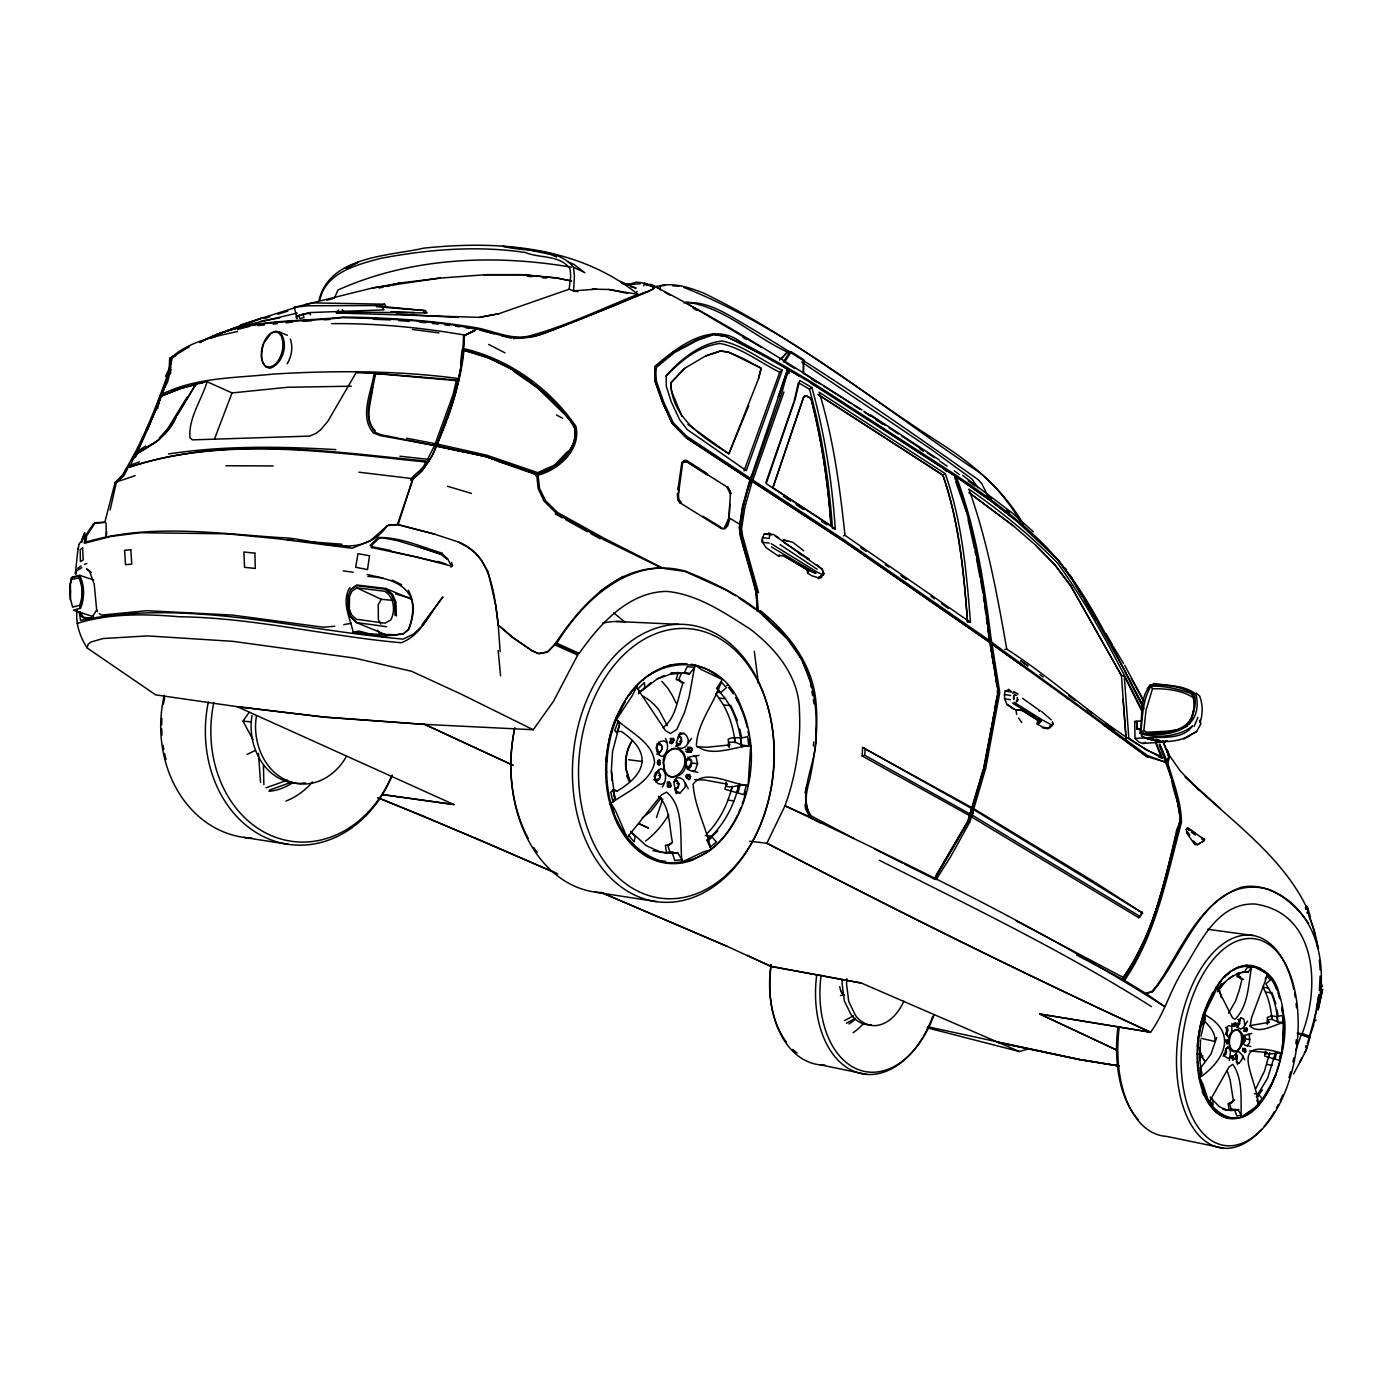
<?xml version="1.0" encoding="UTF-8"?>
<svg xmlns="http://www.w3.org/2000/svg" width="1394" height="1394" viewBox="0 0 1394 1394"><rect width="100%" height="100%" fill="white"/><g stroke="black" fill="none" stroke-linecap="round" stroke-linejoin="round"><path stroke-width="1.5" d="M170.573 373.819L171.026 357.788C189.044 341.408 214.571 336.581 237.677 331.441M687.625 751.505L688.984 747.689L692.191 748.421L691.058 752.324L685.709 751.139M175.871 355.644L170.573 358.485C168.43 391.156 148.566 420.587 137.832 451.273M803.449 373.801L803.589 359.582L791.374 351.915L787.854 351.497L779.49 360.053M1227.765 1041.771L1227.382 1039.819L1226.319 1042.207L1227.069 1044.193L1227.765 1041.771L1225.674 1041.44M411.247 599.141L385.824 588.495L356.812 584.992L350.887 589.279L348.082 596.127L347.89 609.23L350.364 616.148L356.028 621.428M398.248 524.266L412.746 479.1C423.41 470.37 431.983 458.853 436.13 445.662C451.273 410.725 463.052 373.313 464.237 335.257L475.546 330.273M348.082 596.092L347.873 609.666L350.521 617.019L356.463 622.578L386.277 634.95M751.802 474.918L742.758 506.928L739.534 527.734L740.057 535.174L755.931 591.77L757.5 611.408L757.273 610.555C758.249 581.472 742.985 555.335 739.29 527.141L742.636 505.917L749.902 479.675L686.214 437.873L672.013 422.957L662.69 402.674L654.988 380.98L655.023 367.249L673.023 352.299L696.216 339.979L712.892 334.264L725.124 336.268L740.353 342.802L787.993 369.445L782.243 391.609L747.271 490.862L743.176 507.242L740.214 528.187L740.963 535.854L756.837 592.154L758.301 611.164L787.523 639.236L801.707 659.432M741.05 524.301L740.214 528.187M1240.364 1116.96L1241.252 1117.134C1240.625 1099.849 1243.204 1079.008 1232.766 1064.302L1229.038 1066.915L1208.964 1102.445C1255.924 1158.17 1292.796 1050.553 1283.578 1014.571A77.088 42.168 -81.7 0 0 1279.187 994.166C1272.304 960.083 1231.773 956.685 1216.945 987.196C1196.383 1020.913 1190.232 1066.637 1208.964 1102.445L1202.674 1083.434L1199.014 1077.492L1201.523 1084.671M475.284 330.221L464.272 335.588L463.348 337.278C463.47 365.176 456.866 392.76 447.474 418.88M667.029 862.712C603.079 847.517 594.297 760.758 620.469 710.417C643.192 653.525 719.687 646.433 741.608 707.978A100.002 71.861 -84.2 0 1 749.536 735.579C759.486 788.568 729.411 866.876 666.088 862.538M1247.16 1045.918L1249.616 1042.52L1249.407 1034.696L1245.748 1034.975L1243.431 1037.136C1244.337 1049.525 1228.846 1060.503 1229.473 1041.44C1229.944 1024.851 1245.347 1027.047 1243.03 1042.973L1244.825 1045.169L1250.836 1046.476M1244.859 1025.113L1243.884 1019.223L1240.887 1017.69L1237.611 1027.587L1240.608 1029.103L1243.187 1027.709L1247.456 1021.21M516.756 467.129L486.001 456.622L436.322 445.749L437.106 443.989C450.872 409.801 462.808 373.784 464.219 336.878L465.108 335.292L477.567 328.653C499.296 335.431 522.175 342.837 544.305 333.061C581.228 319.871 617.002 303.735 653.368 289.15L654.518 287.199L652.723 285.456L650.684 286.084L650.981 284.498L644.917 284.341M1037.728 720.018L1037.188 723.991L1042.485 727.11L1047.574 727.999L1049.804 727.093L1049.856 725.664M1187.148 726.222L1178.157 729.776L1166.795 731.205L1146.617 732.251L1143.847 730.543L1146.025 710.138L1152.524 688.741C1166.064 688.531 1182.373 690.082 1193.717 698.011M1283.177 1035.411L1283.282 1021.907M643.749 285.753L644.725 283.226L648.262 285.09M687.991 743.455L688.183 739.412L686.597 735.718L684.036 733.418L681.527 733.139L679.296 734.899L676.526 742.218L676.822 745.807L678.721 748.02L681.91 748.369L685.621 746.731L691.476 738.419M1319.404 990.542L1320.101 976.079M679.07 484.851L677.989 489.503L681.788 462.669L683.687 460.682L686.301 460.229L707.629 473.821M106.31 537.195L106.606 531.462M165.555 376.241L169.162 368.574L169.685 358.258L174.808 355.435M862.154 756.001L864.663 755.234L969.666 813.817L969.666 815.664L862.154 756.001L862.59 747.428L971.914 807.649L971.583 808.52L862.59 747.428M1139.909 733.279C1143.254 718.032 1138.218 691.947 1154.215 683.426C1168.12 685.935 1184.691 684.89 1196.035 694.317C1204.05 730.787 1167.632 737.966 1139.909 733.279C1154.859 738.872 1179.899 736.799 1192.602 725.804C1182.391 740.632 1160.54 736.328 1144.892 738.123L1141.216 735.771C1155.992 743.49 1174.95 743.316 1189.884 735.858M77.14 609.474C75.171 623.048 79.911 636.64 87.142 647.983L155.692 694.874L237.085 706.653M1321.338 983.624L1320.92 989.27L1321.338 983.624L1322.54 986.551M729.776 504.105L729.097 518.063L726.779 525.137L724.497 528.309L720.698 528.204L680.516 503.112L677.972 499.453L678.843 487.586M170.957 363.904L172.368 356.655M1141.006 731.693C1142.435 716.429 1142.731 699.492 1151.026 686.197C1164.182 685.709 1178.104 688.915 1190.615 693.323L1192.985 696.007C1199.572 730.421 1171.326 733.924 1144.16 733.296L1141.006 731.693L1143.847 730.543M681.858 463.278L686.022 461.187L727.145 487.029L729.498 490.461L730.386 493.912L729.027 517.714L724.723 527.246M635.925 686.388L665.548 730.7L670.479 733.54L676.77 729.515L684.506 712.491L689.072 697.331L694.961 664.799L701.6 669.66L722.022 679.418C715.714 702.036 697.261 721.918 696.373 745.598C710.853 757.744 733.749 746.94 750.721 745.476L748.073 785.798C740.562 782.87 733.209 788.899 725.734 786.164L725.995 781.999M728.313 746.522L728.592 742.357L735.039 742.026L741.521 745.023L748.822 745.947L747.672 736.346C741.347 739.534 734.411 735.875 728.173 739.238L729.201 747.48M768.564 534.094L764.313 533.954L762.466 537.648L762.605 542.353L766.125 547.703L779.072 556.502L779.333 555.161M676.177 793.744L674.034 783.742L674.591 780.048L676.787 777.904L679.993 777.8L683.269 779.786L685.343 783.306L685.064 787.314L680.167 792.907L677.641 793.064L675.637 791.252M1267.198 1024.067L1267.477 1019.85L1271.851 1019.275L1278.646 1022.272L1284.153 1022.046L1281.992 1053.132C1226.389 1037.119 1255.07 1072.544 1258.695 1105.041L1241.252 1117.134M157.574 408.651L161.112 394.694C195.77 377.025 236.056 378.105 273.729 374.028C334.891 370.438 396.419 370.473 457.249 378.366L458.504 380.092L456.378 380.632L379.848 373.94L375.317 374.08L375.003 375.822M686.51 767.153L688.566 767.362L691.354 765.306L691.651 761.054L687.12 758.667M660.076 289.9L660.425 285.509C675.166 282.79 689.56 287.687 703.186 292.897C786.704 333.009 859.715 391.244 937.256 441.288C971.409 462.721 1003.018 488.841 1023.388 524.231M762.013 542.092L762.239 539.077M1242.281 1037.868L1242.037 1041.126L1243.431 1042.573L1245.138 1040.76L1245.382 1037.519L1243.971 1036.056M375.317 374.08L374.237 373.052L356.028 372.825L327.904 421.197L321.09 429.335L316.02 433.412L309.677 436.095L192.442 439.877L189.915 437.646C188.434 418.113 201.45 400.061 207.148 381.747L232.031 392.934L287.687 387.253L351.323 386.208M864.663 755.234L865.134 749.833M75.415 573.213L78.029 548.225M1237.524 1064.615L1235.781 1053.847L1237.001 1051.982L1239.039 1051.686L1242.664 1055.676L1242.402 1058.726L1239.109 1063.256L1236.705 1062.524M1165.227 740.824L1165.123 741.904L1142.871 743.49L1139.334 742.305L1135.03 738.437L1134.699 721.325L1136.232 721.203L1137.452 729.184L1136.946 722.162M461.85 364.078L463.191 349.929C508.427 359.966 546.779 389.745 574.607 425.762C579.956 448.676 557.042 468.785 536.638 474.117L486.001 456.64L436.13 445.662M1306.753 1045.796L1306.195 1049.577M617.315 731.432L621.41 731.484C651.503 752.08 647.478 772.973 617.559 790.851L613.517 790.328M1200.495 1039.924L1199.798 1060.015L1201.576 1072.979L1199.903 1077.632M607.209 750.46L606.094 761.159L607 761.263M813.329 745.877L813.747 741.852M460.543 363.607L462.076 349.685M682.572 463.627L678.373 494.574L678.878 499.261L681.196 502.502M413.112 478.647L397.395 524.458L434.196 534.059M1234.84 1026.402L1232.854 1025.862L1233.725 1023.405L1236.478 1023.754L1234.178 1026.437L1235.38 1022.516L1236.478 1023.754M133.859 458.086L136.281 453.59L134.382 454.148L122.742 474.814L115.144 482.324L104.846 522.192M1307.311 1043.357L1313.409 1025.984L1318.881 994.793L1316.72 1009.587M338.725 310.008L336.355 312.936L479.553 317.379L498.686 313.772L569.135 289.203L570.704 276.465L570.129 269.129C560.754 254.666 539.617 258.552 525.399 252.488C477.358 245.396 428.289 249.299 380.789 258.36C357.7 264.424 325.255 272.614 319.923 300.058M1143.428 705.991C1111.21 648.489 1086.118 583.755 1037.136 538.032C1008.751 511.267 976.724 488.824 944.191 467.443L818.313 386.365C793.151 370.49 767.066 356.202 740.928 342.053C711.445 320.132 677.432 347.036 654.936 366.326L654.866 380.614L662.69 402.674L672.204 423.462L685.918 437.42L750.164 479.919L787.819 369.062M388.421 524.98L397.482 524.562L433.761 533.885L458.347 541.987L466.973 546.762L474.884 552.529L481.261 559.691L488.161 571.871L495.724 605.484L498.338 625.157L512.295 637.407L532.351 650.841L538.973 653.734L547.685 652.148L555.073 643.679L577.255 653.891L577.656 655.11L553.557 701.182L533.24 729.742L424.508 724.357M671.838 743.577L669.695 743.089L671.089 740.005L670.287 738.471L673.546 738.506L674.104 740.179L671.838 743.577L670.096 741.782L670.653 739.639L673.546 738.506M774.716 535.644L822.355 569.432L823.54 574.851L817.982 577.726L811.883 575.792L807.945 573.37L807.997 570.39L784.23 555.962L778.427 555.387M997.424 694.125L997.442 690.222M78.221 549.323L78.848 545.002M778.723 537.77L773.339 534.39L769.784 534.721L769.227 538.467L762.466 537.648M84.703 534.407L82.246 539.391M1204.416 839.014L1203.545 840.983L1197.585 844.781L1194.832 844.572L1186.764 833.124L1186.294 829.36L1187.601 827.722L1204.712 839.85M993.173 718.38L994.114 712.264M994.741 708.169L997.024 696.111M1018.369 699.509L1016.191 702.036M1200.966 1036.23L1205.409 1017.568L1204.294 1014.24L1214.087 994.549L1216.945 987.196L1216.038 987.057M372.756 386.783C371.867 400.81 363.242 419.228 375.282 430.781M75.433 573.561L76.008 569.937M1245.696 1051.721L1245.26 1048.654L1242.89 1049.212L1244.772 1052.662L1245.696 1051.721L1242.629 1051.076L1242.925 1049.595L1245.975 1050.048M693.532 755.879L696.059 756.994L697.575 763.633L695.205 770.29L692.539 771.265L689.037 770.063L686.406 767.083L685.569 763.215L686.893 759.451L690.117 756.768L699.039 755.356M1293.632 1073.868L1306.352 1050.1L1309.837 1037.728L1297.204 1033.303L1302.205 1033.546C1320.362 986.447 1316.929 912.565 1254.635 903.992C1216.823 902.894 1200.06 943.163 1183.07 970.189C1170.35 989.967 1164.478 1013.403 1150.538 1032.257L1039.785 1013.978L1116.315 1049.874M1317.051 1009.674C1329.318 964.561 1316.058 907.355 1268.453 889.302C1205.897 872.696 1184.325 956.145 1152.472 991.726L1145.973 993.504L1123.216 979.581C1156.271 932.255 1165.001 874.439 1180.788 820.386M75.868 574.241L76.443 570.948L81.828 567.602M975.469 550.055L983.85 593.217L989.879 642.477L998.296 691.494L984.216 767.188L968.185 821.031L934.276 878.987L904.671 864.158M1317.888 1008.454L1319.857 997.965L1317.661 1008.402M214.537 438.936L232.031 392.934M983.763 767.449L992.859 720.437M1234.352 1055.084L1236.199 1053.881L1237.419 1055.92L1236.757 1059.144L1234.84 1058.813M690.222 778.619L689.612 774.611L686.092 775.116L685.831 777.155L688.741 779.699L690.222 778.619L686.876 778.096L686.684 774.559L689.612 774.611M1229.351 1060.677L1230.449 1051.233L1227.835 1046.511L1225.378 1050.449L1224.542 1056.216L1228.219 1058.412L1230.083 1057.14M1012.602 703.134L1041.179 720.977L1037.589 724.549L1039.68 721.5L1022.098 710.47L1015.756 709.982L1006.834 704.057L1004.586 698.69L1004.464 694.508L1005.213 690.901L1008.35 690.204M660.007 764.47L659.31 759.66L657.393 762.483L658.944 765.358L660.007 764.47L657.515 764.017L657.741 760.514L660.268 760.532M1159.756 744.971L1166.917 762.779L1171.361 778.183M1256.36 1096.677L1267.634 1078.172L1275.789 1051.651M1280.284 1056.826L1281.103 1052.975M1265.647 1051.25L1264.602 1056.06L1279.309 1060.311L1280.912 1052.819L1269.429 1054.021L1265.142 1053.62L1267.268 1052.505L1249.512 1050.902M1255.959 1088.366L1264.55 1070.94L1269.76 1052.418M805.07 792.872L806.83 784.77M1243.936 1035.028L1244.441 1041.144A4.67 2.561 -81.9 0 1 1243.378 1042.939M1268.627 1057.628L1269.429 1054.021M458.504 380.126L375.369 373.331C373.4 392.062 360.436 416.44 375.282 432.401L381.067 434.736L436.583 445.906L446.707 420.779M794.162 401.054L798.344 382.653L809.444 389.17C822.164 434.562 829.151 481.488 832.462 528.465L835.25 528.901C832.079 481.174 824.638 433.586 811.883 387.48L799.668 380.44L795.242 398.928L766.177 483.648L835.25 528.901M1275.179 1058.848L1276.486 1053.045M1316.267 1011.626L1309.367 1036.822M110.109 510.082L116.277 482.707L115.144 482.324M1305.812 1047.121L1306.161 1045.587M674.835 789.178L677.902 787.924L678.861 783.776L676.752 780.867L674.679 780.64M158.045 403.546L159.264 398.318L157.661 404.365M458.19 379.97L454.601 395.356L436.322 445.766L485.774 456.5L536.551 474.134C553.331 470.127 566.626 457.615 574.136 442.368M1274.29 1058.621L1275.58 1053.132M456.378 380.632L453.015 394.798L435.259 443.728L436.583 445.906L432.942 454.339M169.598 372.32C160.589 399.05 149.768 425.501 137.623 451.22M158.358 403.633L159.718 398.022M170.608 369.515L167.594 381.921L159.996 396.663L156.128 409.034L136.839 451.9L137.292 453.782L135.427 457.459M82.246 538.554L84.773 532.769L81.915 540.506M1167.092 763.999L1168.939 756.437L1162.788 740.58M374.237 373.052C371.501 391.941 358.868 416.667 373.522 433.029L380.109 435.555L436.583 445.871M706.723 840.408C723.852 825.98 734.464 805.105 739.203 783.463M726.483 783.149L724.915 789.248L743.856 794.702L746.278 785.205C730.421 784.003 704.737 768.355 693.132 784.177C694.508 806.777 706.444 827.566 710.923 849.695L703.412 851.908L681.143 862.45M706.636 834.013C719.548 821.049 727.895 804.024 732.233 786.355M1191.992 716.098L1193.612 709.79M87.142 647.983L88.153 644.133L91.237 641.902L103.261 638.522L147.572 635.908L232.833 641.327L354.372 658.055L411.474 671.246L461.205 694.16L533.24 729.742M758.493 378.558L761.176 368.277L728.33 351.968L720.297 351.027L705.887 355.818L684.593 368.33L671.089 382.758L671.333 390.599L681.945 416.388M687.852 757.064L691.407 760.2L691.023 766.073A6.046 4.339 -84.4 0 1 687.068 768.965M730.857 791.653L732.077 787.07M263.832 343.342C261.34 350.957 259.702 360.837 265.993 367.092L270.018 368.26C283.4 363.764 289.081 342.854 279.828 332.19L275.82 331.18L271.412 332.957L264.668 341.809M638.435 693.672L644.725 687.486L644.429 682.485L638.156 688.653L639.602 692.365L656.992 679.139L670.479 674.104L684.175 673.058L687.329 666.524L694.578 667.552L689.594 673.616L678.094 672.64L676.212 679.714L680.342 680.272M1234.056 1058.604L1232.801 1060.294L1231.826 1057.506L1232.801 1055.885L1234.056 1058.604L1231.32 1058.081M70.641 581.96L71.93 577.186L79.632 575.321L93.746 579.974M738.036 792.594L740.04 785.24M1227.26 1030.619L1225.483 1034.453M736.938 792.315L738.89 785.345M969.666 815.664L971.914 807.649M1204.904 1018.23L1203.405 1023.492L1205.374 1015.024C1236.879 1032.536 1225.378 1059.022 1201.123 1076.638L1200.408 1067.02A69.805 38.23 -81.7 0 0 1201.14 1072.073M971.583 816.954L973.918 808.764L1095.876 882.872L1142.592 913.053L1138.811 917.757L971.583 816.954L973.918 808.764M115.475 483.631L123.456 475.04L126.976 467.809C222.901 435.764 327.137 452.057 425.571 461.989L427.975 461.937L421.842 471.311L412.746 479.1M971.287 815.438L972.315 815.194L973.378 809.147M319.121 299.919C329.82 255.991 388.839 256.165 423.776 248.149C497.728 240.343 577.674 245.954 637.929 294.308L638.313 295.58L616.601 304.694L543.486 333.636M983.153 769.471L967.819 821.136L936.228 875.066M1223.671 1054.892L1225.605 1054.334L1226.581 1051.25L1225.622 1048.706M1238.046 973.169L1236.914 976.706L1240.608 976.776M990.158 640.979L845.234 540.611L752.847 480.041L750.861 480.512L752.185 481.331L744.866 507.259L741.573 528.622L742.619 536.01L758.545 592.764M1124.731 980.156C1156.741 933.039 1166.761 876.286 1181.432 822.582C1181.38 802.282 1173.382 782.226 1167.702 762.814L1169.514 757.308L1163.345 742.758M786.564 373.731L787.993 369.445L781.093 365.367M636.884 686.458L632.284 695.641L616.305 719.809L618.152 721.064L619.511 725.054L612.558 751.558L611.321 770.917L614.789 797.786L612.924 801.986L609.962 802.996L613.883 812.719M752.847 480.041L783.951 392.01M778.357 396.61L787.349 370.037L788.969 369.758L799.128 375.91M782.243 370.212L746.278 470.614L687.085 429.474L679.68 419.768L671.298 401.995L666.297 386.208L666.21 375.474C680.952 359.46 699.84 343.394 722.179 341.007C744.03 345.59 762.169 360.941 782.243 370.212L779.716 372.215L744.048 470.911M656.487 817.494L662.777 798.971M772.921 487.639L803.589 397.238L804.547 395.757L806.429 395.809L810.959 398.335C821.728 439.981 828.088 482.829 831.033 525.73L772.868 487.673L803.536 397.325L806.534 395.861L810.977 398.388C821.641 440.051 828.071 482.847 831.016 525.747M793.5 403.005L765.933 482.498M1235.903 1059.841L1236.164 1053.324M371.449 547.528L371.606 545.594L371.449 547.528L416.492 556.99L451.395 566.086L447.718 558.855L442.107 554.185L397.116 540.593L382.339 537.718L378.715 538.52L371.17 545.751M619.25 725.612L616.723 732.739L614.754 730.665L618.152 721.064C631.273 732.756 653.054 742.932 654.588 762.448C650.493 782.243 627.753 791.112 612.924 801.986L610.781 792.193L613.046 789.875M788.812 373.749L790.049 370.334M1301.438 1034.017L1295.915 1050.065M818.592 387.549L788.969 369.758L778.427 396.767M1017.097 701.008L1017.324 697.418M748.77 405.637L728.888 453.747C702.663 437.263 671.159 417.451 670.932 382.67L684.611 368.434M1189.552 723.713C1193.281 714.669 1197.045 704.423 1194.275 694.595C1182.182 686.109 1164.426 684.262 1150.033 685.203M653.734 779.699L658.979 779.542L660.512 775.639L658.857 772.119L656.783 771.893M349.877 587.484C341.025 602.051 350.068 617.42 353.135 632.022L383.298 636.169L403.406 633.991L408.721 629.408C413.147 617.072 415.063 602.138 408.337 590.289M1015.756 709.982L1020.844 709.894M1272.164 1082.249L1274.255 1077.092M79.806 607.279C83.71 597.538 83.605 585.323 78.9 575.896L71.355 577.761L69.7 588.338L70.275 599.873M1194.188 726.396L1197.951 717.3M82.246 540.767L81.514 542.301L83.727 537.248M410.62 480.181C414.157 473.054 423.41 470.405 425.571 461.989M1188.873 723.573L1191.208 717.962M662.324 787.052C665.792 781.755 667.29 774.472 662.69 769.331L660.564 768.686L655.877 772.956M147.712 429.335C155.379 409.383 164.649 390.093 170.26 369.567L168.97 370.943C159.508 397.9 149.158 424.856 136.229 450.558L132.622 458.225M662.917 727.773C676.264 717.805 677.658 698.307 682.764 683.565L678.564 679.958L681.596 673.058L689.594 673.616M1225.727 1050.501L1226.842 1047.939M1226.772 1033.39L1228.009 1030.619L1227.4 1027.674L1225.57 1027.517M616.183 717.858L625.348 701.67M677.641 738.228L680.15 732.669M334.281 298.229L338.01 290.004C410.481 257.367 493.859 254.004 571.331 267.178M1228.567 1013.177L1235.485 1001.119L1239.214 990.367L1241.915 979.651L1238.308 976.671L1239.893 973.151M670.375 787.331L671.159 785.641L669.347 782.034L667.168 782.104L668.162 785.24L667.168 786.721L670.375 787.331L667.656 786.024L667.36 783.811L669.347 782.034M1216.701 1037.537L1210.985 1054.073L1201.593 1066.689M137.274 452.022L136.49 453.677L135.392 452.179M166.409 377.704L170.469 369.637L169.162 368.574M131.454 460.177L134.382 454.148M1238.708 1022.011L1240.765 1017.812M1271.363 1083.852L1262.72 1098.716M434.336 445.993L427.609 459.306L428.725 461.327L431.879 456.082M1051.163 726.291L1053.01 724.218L1052.644 722.179M1225.535 1053.219L1223.2 1056.182M1315.622 1020.861L1316.058 1019.99M903.922 1001.153C898.903 1012.183 890.226 1022.9 877.767 1025.357A49.139 32.027 -80.8 0 1 855.533 1015.494L848.772 1001.589L846.576 984.234A44.835 29.239 -80.7 0 1 846.872 978.762M127.185 469.412L123.718 475.929L119.257 479.989M207.148 381.747L196.24 383.629L168.082 429.526L158.707 440.068L135.793 453.852L129.45 467.269C225.567 435.155 330.082 451.569 428.725 461.327M686.789 752.168L689.019 750.216L687.695 747.236L690.849 747.236M1196.61 731.571L1183.854 738.681L1196.61 731.571L1200.879 723.747L1200.007 720.123L1199.868 722.65C1203.109 714.164 1202.778 704.58 1199.694 696.129L1196.157 692.992M287.094 363.799C291.625 356.568 293.228 347.211 290.335 339.073M1152.472 991.726C1179.463 955.779 1195.686 903.713 1241.514 887.194C1269.115 881.705 1293.789 902.145 1308.6 923.333M735.335 595.743L726.169 590.063L684.82 571.366L663.422 568.421L603.933 538.171L557.617 512.539L545.699 500.864L539.513 488.423L538.101 474.901L536.638 474.117L535.732 475.702C557.426 471.189 581.542 450.175 575.896 426.32C549.689 388.264 509.211 359.182 463.871 348.657M393.335 600.396L381.311 599.315L378.244 604.613L378.366 619.633L380.789 624.059M658.195 751.941L660.268 752.133L662.272 748.717L661.209 744.727L656.679 744.048M658.107 744.187L656.086 747.602L657.166 751.575L660.268 752.133M661.366 797.647L650.806 811.343L642.233 817.947M1138.811 917.757L1142.261 912.042M194.202 386.347L197.024 383.925L202.67 382.897M187.371 396.68L167.75 428.603L159.352 438.082M177.195 415.395L196.24 383.629M717.405 687.416L720.907 681.736L726.483 687.573L720.681 692.557L716.621 692.243M176.062 417.242C168.831 434.945 152.8 444.564 137.292 453.782L135.793 453.852M1076.708 955.082L1122.135 979.041C1156.724 932.481 1164.739 873.637 1180.631 819.463L1177.111 799.076M1037.188 723.991L1038.53 720.471L1022.203 710.278M91.429 572.516L86.567 568.909L89.599 571.313L94.252 584.347L96.674 609.98L92.039 617.385L85.191 619.128L81.061 616.043L79.58 611.792M934.851 879.039L968.412 821.449L984.234 767.78L998.243 692.4L989.357 637.494C982.491 582.779 974.284 527.49 954.698 475.72L810.628 382.984M1237.785 1019.502L1239.423 1020.338L1239.614 1023.492L1236.739 1027.169M936.106 879.701L950.255 857.293L969.858 822.059L985.767 768.199L999.759 692.591L992.023 644.045L990.594 643.017L991.674 642.268L990.942 637.581C984.129 583.18 975.73 528.274 956.354 476.783L875.066 423.584M1122.135 979.041C1153.221 934.904 1165.471 881.322 1176.797 829.395C1185.736 813.835 1173.469 796.079 1171.849 780.135M1246.445 1031.543L1247.351 1030.149L1246.497 1027.744L1244.162 1031.09L1246.445 1031.543L1243.779 1030.915M783.306 361.9L790.102 351.602M1265.194 978.884L1267.791 974.145L1251.777 965.502C1248.432 983.24 1248.641 1006.137 1234.962 1019.31L1232.435 1017.759L1216.945 987.196M784.508 362.213L791.374 351.915M346.148 756.785C337.975 771.562 323.025 782.992 305.809 783.986A61.597 50.898 -83.8 0 1 270.541 768.495C260.73 757.169 255.799 742.34 255.52 727.476A56.196 46.49 -83.7 0 1 256.461 715.941M431.879 611.792L422.469 625.575L413.687 634.009L403.197 639.097C296.173 629.896 187.702 598.287 80.608 620.4L79.109 611.67M1257.022 1097.287L1262.406 1089.864M252.994 739.674L243.009 721.168L249.125 712.351M682.084 862.59C679.226 840.425 685.412 807.509 666.559 792.14L661.383 794.928L627.108 837.567L615.799 811.273L610.903 803.083M458.19 541.883C491.455 554.795 494.417 594.506 498.25 625.087L512.818 637.285L531.916 650.737L538.363 653.542L547.215 651.904L556.798 643.226C583.284 600.03 630.785 555.544 685.674 571.244C717.683 584.034 749.38 599.681 773.67 624.756C805.14 650.771 818.539 692.069 815.769 731.989C819.027 760.497 795.974 790.799 810.82 817.285L784.979 805.819C795.869 775.709 800.975 743.525 799.459 711.498C799.354 676.874 776.284 649.168 750.164 629.095C724.531 612.837 697.836 594.384 666.89 591.404C628.433 591.753 599.664 624.303 579.172 653.368L577.412 653.995M422.033 624.686L442.926 597.015C429.631 612.68 421.877 635.002 401.263 642.739C327.05 636.222 254.144 617.681 179.408 616.758C145.429 613.918 110.056 613.099 77.193 623.432M1217.311 991.779L1224.664 982.613M1217.99 990.42C1224.751 980.104 1235.798 971.897 1248.397 971.81L1251.516 967.628L1247.212 967.506L1244.319 972.28L1248.344 972.385M555.195 643.697C579.625 607.279 614.04 567.48 661.802 568.09L603.602 539.635L557.112 514.038L543.991 501.056L538.154 488.58L536.638 474.117M658.473 770.15L654.988 777.225L655.459 780.936L657.881 783.533L661.244 784.299L664.258 782.923M93.468 523.761L85.156 536.289L84.337 543.312L111.224 536.359L140.393 532.717L227.501 533.832L278.556 538.833L352.09 548.278L370.49 540.558L386.73 526.27M78.691 544.496L81.009 541.517M1147.088 688.95L1150.224 684.959M1304.226 1052.819L1306.352 1050.1M725.734 786.164L727.372 784.16L704.894 780.03L694.735 779.629M312.378 781.947L309.799 785.083A83.692 70.083 -83.6 0 1 286.014 801.08M1261.797 1100.058L1253.624 1109.014L1244.842 1115.078L1245.731 1115.27M1256.586 1097.705L1259.009 1094.778L1254.461 1093.593M1204.573 839.693L1201.663 837.358M567.585 451.499L554.707 464.951L537.666 472.636L486.767 455.193L437.106 443.989L437.89 442.125C449.6 412.903 460.734 382.88 463.801 351.358L463.191 349.929L487.412 357.422L513.253 370.055M677.066 744.135L679.139 744.326L681.561 741.538L681.143 737.356L678.355 735.927M635.159 293.646L637.093 291.485M1158.362 984.321L1151.845 991.448L1145.973 993.504L1164.356 1006.398C1043.618 929.606 914.237 866.824 784.979 805.819L766.874 843.248L749.676 841.227M370.107 545.437L378.227 537.509C400.165 537.021 421.685 547.058 442.595 553.296M705.259 835.476L711.323 836.243L716.411 841.889L710.086 847.343L707.385 841.209L717.753 830.981M1195.111 833.159L1188.333 828.524L1186.294 829.36M654.396 287.966L655.999 286.362L665.095 285.456M803.589 359.582L803.38 372.233M666.088 376.188C680.446 361.081 698.934 345.886 720.175 343.464C741.957 347.925 760.026 362.579 779.716 372.215M638.853 693.236L650.998 682.572M780.971 359.234L787.854 351.497M707.769 840.652L712.247 836.818M77.716 568.404L80.974 565.877M1041.179 720.977L1039.785 722.022L1038.913 721.221M689.211 758.876L686.423 760.915L686.127 765.167L688.566 767.362M1228.584 979.024L1232.644 976.114M1199.886 843.161L1197.132 844.537L1193.456 840.931M350.713 589.714L356.394 585.672L385.058 589.157L391.453 594.715L394.572 601.912L394.99 615.364M356.742 587.85L351.758 591.387L349.493 596.824L349.336 608.812L351.462 614.684L356.446 619.302L385.127 623.188L390.79 619.912C395.635 610.711 394.241 596.893 384.587 591.248L356.742 587.85L381.311 599.315M809.444 389.17L811.883 387.48M1049.804 727.093L1052.487 725.263M1224.995 1109.537L1234.753 1110.443L1236.914 1116.054L1241.287 1115.026L1238.011 1109.833L1231.163 1108.944L1229.508 1103.351L1234.701 1099.814M171.026 357.788L189.427 346.723M650.684 286.084L650.981 284.498L660.32 289.063M136.839 451.9L145.586 446.01M1167.702 762.814L1146.739 756.506L1103.09 724.566M600.291 591.178L622.979 576.332M247.034 754.468L255.398 750.338M818.173 394.554L942.832 475.197L945.237 473.681C962.034 521.304 966.582 572.324 970.451 622.386L967.541 621.863C963.812 572.429 959.177 522.123 942.902 475.04L818.139 394.641M199.882 342.663C243.183 317.954 295.371 322.38 343.29 317.083C388.212 317.605 433.168 320.428 477.497 327.991C495.55 331.528 513.776 341.234 532.421 335.1C568.769 324.854 602.905 308.231 637.929 294.308L608.742 289.464L592.223 289.133M200.283 342.088C243.48 318.686 294.639 322.99 342 317.658C387.166 318.738 433.36 320.062 477.428 329.437M659.606 852.1L672.483 853.355L674.731 860.412L682.067 859.802L677.92 853.111L669.956 852.379L667.831 845.112L672.466 842.237C669.033 827.269 670.671 807.422 658.473 796.34M1202.116 841.889L1204.294 840.53M651.085 673.581L657.428 670.375M1050.588 727.285L1048.009 728.783L1042.451 727.738M1306.526 907.163C1280.633 853.912 1227.069 817.86 1185.109 776.789L1220.325 808.555M146.161 447.561L156.389 441.881M1155.277 742.044L1160.941 756.21L1158.919 757.308L1162.213 757.97L1156.358 743.107M846.402 1023.231L855.393 1018.369M844.625 1020.582L853.459 1015.825M1306.195 908.905L1307.833 908.034L1310.081 916.172M346.688 268.153L358.659 261.967L345.346 268.293M1229.508 1103.351L1233.481 1101.312L1230.048 1079.514L1227.225 1070.906M1167.318 740.806L1165.123 741.904L1158.919 741.207L1146.617 738.35M1014.013 695.623L1015.146 695.083M655.877 781.964L659.693 778.479L660.251 775.378L658.02 770.499M1053.01 724.218L1051.581 724.897L1042.154 719.844L1013.961 702.193M818.365 578.841L821.798 577.221M1142.871 743.49L1145.589 742.253M161.007 396.262L181.447 388.037L197.024 383.908M657.515 678.599L664.276 675.567M821.397 575.809L823.54 574.851M159.996 396.663L180.157 388.665L195.212 384.692M294.256 307.307L308.074 305.774L380.945 305.53L384.03 309.869L309.938 312.552L296.521 315.933L294.256 307.307L312.744 302.881L384.535 304.188L386.521 307.238M667.831 845.112L671.751 843.405M647.286 292.148L653.995 288.244L651.242 286.066L644.533 284.289M673.703 782.139L676.752 780.867M210.686 338.341L220.008 334.56M1277.723 1022.046L1277.218 1016.714A69.805 38.23 -81.7 0 0 1271.119 992.876L1265.909 983.816L1270.37 979.965L1267.094 976.009L1251.516 1017.812L1250.191 1026.193C1258.747 1034.435 1273.367 1025.304 1283.003 1022.569L1282.445 1015.337L1277.218 1016.714L1271.555 1015.808L1267.285 1017.498L1267.791 1023.719M115.911 482.15L135.166 475.668M342.192 309.677L343.551 311.977L345.12 311.385M637.319 295.336L646.502 291.799M638.313 295.58L645.492 292.845M84.424 564.396L86.864 563.472M380.945 305.53L384.535 304.188M216.314 334.717L261.584 318.163L297.288 306.994M129.433 465.474L139.487 461.85M269.303 790.189L291.677 782.104M265.975 787.854L287.391 780.152M170.469 391.941L181.447 388.072M1236.739 973.953L1240.887 972.524M705.869 355.958L720.349 351.061L728.226 352.107L743.019 358.38L761.141 368.243L758.615 378.488L728.835 453.834L687.834 424.386M843.457 535.871L845.008 535.348L970.451 622.386M376.45 306.663L425.414 310.635L427.104 312.97L343.551 311.977M240.308 325.011L261.584 318.163L216.401 334.804L235.185 327.729L297.183 313.092M263.936 318.616L269.878 316.752M277.807 314.26L287.722 311.158M823.854 573.579L821.815 574.206L816.779 571.906L771.231 543.712M817.982 577.726L821.014 576.802M667.656 665.931L671.42 664.833M296.748 318.076C292.618 315.985 312.988 311.071 310.27 314.817M927.254 1027.848L1019.38 1051.529L1029.486 1048.671M532.56 336.581L541.674 334.124M237.503 329.472L249.299 326.423M305.338 304.589L372.425 288L440.173 278.016M326.719 300.233L333.027 298.595M684.036 733.418L678.948 734.655L681.527 739.221L681.23 742.357L679.854 744.919L675.515 746.034M279.654 317.884L260.347 321.439M399.154 283.226L385.371 286.415L400.914 282.895L440.138 278.103L486.192 274.653L522.663 274.67L557.182 278.016L571.61 281.048L557.13 278.051L522.663 274.74L483.962 274.775M1222.921 1109.328L1230.693 1110.617L1238.83 1109.485M1231.878 1102.776L1228.114 1103.612L1229.038 1109.363L1231.163 1108.944M479.571 317.292L498.703 313.737M343.726 624.669L351.358 623.257M1234.753 1110.443L1238.011 1109.833M656.766 754.154L659.048 753.736L661.906 749.014L661.767 745.895L658.421 742.183M372.425 288L400.897 282.93M378.941 287.966L383.054 287.234M1012.514 693.132L1014.971 692.696M530.661 336.93L513.201 338.585M787.349 370.037L788.969 369.758M269.007 791.409L275.088 790.381A70.118 58.722 -83.6 0 0 292.426 782.958M1247.978 1034.104L1251.742 1033.459M450.854 567.097L452.58 565.894L451.551 562.374M305.181 782.801L301.348 783.411A61.475 50.864 -83.8 0 1 266.097 767.955C256.287 756.646 251.356 741.869 251.094 727.006A56.074 46.455 -83.7 0 1 252.018 715.505M1306.718 912.809L1308.199 912.582L1314.542 931.175L1318.48 948.53M353.135 632.022L358.99 631.116L373.697 634.862M671.106 673.546L678.024 672.483M168.482 453.956C223.789 445.47 280.159 446.376 335.867 449.617M684.349 462.024L686.684 461.675L707.682 475.162M840.512 995.543L844.555 995.002M1038.757 710.87L1039.941 711.062M658.857 772.119L655.668 772.503L654.134 776.406L655.79 779.926M397.482 524.562L387.253 525.677C361.307 562.758 315.462 537.997 279.985 537.596C215.861 533.379 148.583 523.273 85.888 542.109L86.602 535.923L94.879 523.255L105.177 522.297L94.635 522.628M257.96 325.569L264.442 324.924M273.102 324.07L277.423 323.652M286.084 322.798L292.583 322.153M334.734 626.254L323.321 627.23L232.519 615.085L146.91 610.694L101.466 615.102L99.235 613.569M1004.882 649.325L1006.764 649.168C1060.102 683.095 1105.459 729.968 1162.213 757.97M652.915 850.654L665.687 852.884L677.606 852.954M596.423 289.133L573.596 290.893L569.118 289.203M303.073 321.387L311.489 320.777M324.088 319.853L330.395 319.383M669.66 844.921L665.478 845.217L666.402 852.553L669.956 852.379M666.402 852.553L673.215 852.065M1135.03 738.437L1144.561 737.844M807.248 558.907L808.973 559.29M1140.71 721.012L1136.737 721.186L1137.347 729.149L1136.79 722.162M672.483 853.355L677.92 853.111M126.976 467.809L128.056 467.774M1249.599 1025.705L1269.394 1022.272L1267.477 1019.85M353.571 313.354L336.39 312.901M660.913 861.213L665.217 861.161M90.14 618.309L83.239 617.124L80.19 611.739M671.246 672.657L681.596 673.058M225.915 465.753L273.137 465.927M714.826 674.278L715.784 674.278M365.768 373.191L375.369 373.331M331.528 323.652C375.683 323.181 419.768 327.381 463.278 334.821M684.071 302.916C700.537 301.017 715.592 307.621 729.532 315.584C815.403 365.35 897.039 422.138 977.961 479.501L981.759 483.561L986.882 493.964M373.278 319.261L390.425 319.923M688.828 748.299L692.191 748.421M390.93 311.594L414.332 312.483M642.407 680.063L643.366 680.115M668.144 783.323L670.706 783.428M726.797 685.378L727.773 685.412M616.427 621.48L678.373 624.32M696.895 746.766L707.072 747.254L729.951 744.919L728.592 742.357M672.953 285.857L678.843 286.153M458.173 317.483L396.628 314.051M663.875 667.046L664.816 667.099M721.134 528.64L725.002 528.831L727.877 525.416L730.003 518.359L740.371 524.702M708.204 670.113L709.163 670.166M671.089 740.005L674.104 740.179M1230.78 1055.763L1232.801 1055.885M625.923 284.881L640.369 283.749M621.933 283.54L630.088 284.08L636.378 282.111L644.725 283.226M629.879 693.585L630.82 693.637M342.088 544.252L308.632 541.674L349.633 547.006L299.78 540.75M715.784 693.62L723.538 705.033L729.637 705.503A90.54 65.117 -84.2 0 1 740.51 737.931L741.521 745.023M398.754 320.568L409.174 321.387M419.577 322.188L425.832 322.676M687.329 776.214L690.657 776.475M371.135 634.078L396.349 634.723L403.615 633.59L408.494 629.321C423.445 594.402 400.636 577.935 367.859 576.454M679.505 741.364L681.561 741.538M685.517 749.31L687.643 749.484M719.339 698.202L725.42 698.725L729.637 705.503M740.632 707.891L741.608 707.978M243.009 721.168L251.652 721.9M691.79 763.145L697.575 763.633M1225.483 1040.133L1227.783 1040.342M287.269 539.617L293.524 540.175M649.29 674.679L650.214 674.766M679.122 737.165L681.143 737.356M287.565 539.739L291.782 540.14M298.107 540.715L306.541 541.499M736.642 699.701L737.583 699.805M658.125 762.274L660.442 762.501M1242.559 1048.393L1245.26 1048.654M527.298 276.256L531.619 276.674M542.388 277.72L546.692 278.138M382.392 306.506L425.414 310.635M659.17 744.535L661.209 744.727M1264.114 970.799L1263.225 970.712L1271.171 978.187M689.298 765.097L691.354 765.306M675.829 787.715L677.902 787.924M747.132 785.693L748.073 785.798M605.798 771.893L606.738 771.997M689.019 750.216L692.348 750.564M656.905 779.316L658.979 779.542M658.438 775.413L660.512 775.639M399.921 456.204L427.609 459.306M358.903 472.2L411.335 478.49M762.605 542.353L769.192 543.085M748.874 775.709L749.85 775.813M727.982 800.191L734.046 800.87M1247.299 1028.528L1244.215 1028.197L1244.302 1029.626L1247.351 1030.149M1231.355 1056.617L1233.673 1056.879M676.77 783.55L678.861 783.776M381.851 794.493L453.904 804.53L237.311 706.741L324.332 717.039L424.682 724.427L513.062 765.306M617.612 821.676L616.688 821.571L626.167 837.428L637.964 849.817A99.636 71.634 -84.2 0 0 651.486 858.303M1242.402 971.601L1247.543 972.21M432.192 323.356L438.605 324.14M445.017 324.907L449.304 325.429M1142.034 711.585L1124.244 675.811L1121.438 675.463L1070.731 585.776L1054.735 564.727L1035.585 545.124L1013.682 526.148L969.144 492.674M237.416 706.688L324.61 717.213L424.822 724.392L513.027 765.341M606.373 782.522L607.331 782.644M356.463 622.578L386.539 626.69M628.555 759.73L642.477 761.507M1219.977 981.69L1220.865 981.812M1244.947 1038.844L1249.948 1039.506M412.397 329.454L438.901 332.905M1209.905 999.725L1203.405 1014.083A76.809 42.047 -81.7 0 0 1198.16 1038.007L1197.341 1046.18L1198.23 1046.354M668.162 785.24L671.159 785.641M1207.657 929.275L1252.927 935.479M764.313 533.954L769.784 534.721M382.043 794.528L453.991 804.565M684.175 673.058L689.246 673.772M678.094 672.64L683.147 673.354M1260.211 968.272L1246.463 965.258L1237.419 967.506L1232.906 969.875L1233.777 969.997M343.307 570.86L353.309 572.272M1229.351 973.169L1224.124 976.985L1225.012 977.142M1273.314 982.787L1274.203 982.909M659.623 861.109L658.682 860.969A99.636 71.634 -84.2 0 1 653.263 859.07M686.075 302.062C723.573 306.767 752.481 335.466 785.571 351.183L789.161 353.606M607.767 792.925L608.708 793.064M455.716 326.213L459.671 326.788M465.579 327.677L469.534 328.27M670.828 741.922L673.372 742.305M1268.679 988.085L1262.999 987.161L1265.438 992.005L1271.119 992.876M1212.362 993.033L1213.25 993.173M243.497 837.341L288.506 844.363M595.046 892.09L656.435 901.639M1278.298 994.027L1279.187 994.166M1237.68 1023.196L1239.614 1023.492M1118.999 1065.957L1079.078 1059.475L927.724 1026.768M1004.464 694.508L1010.633 695.519M1243.431 1037.188L1245.382 1037.519M1243.221 1040.447L1245.138 1040.76M1275.998 988.137L1276.869 988.276M1004.586 698.69L1010.528 699.718M1282.306 1045.169L1283.194 1045.326M1223.671 1054.003L1225.605 1054.334M1277.409 1068.152L1278.298 1068.309M688.601 860.743L689.542 860.917M1266.763 1064.406L1272.426 1065.399M673.598 863.043L674.539 863.2M1197.01 1054.317L1197.899 1054.474M688.166 751.802L691.058 752.324M1235.467 1055.572L1237.419 1055.92M577.848 291.66L573.596 290.893L574.415 275.89L573.492 267.16C557.356 247.261 525.329 252.244 502.572 246.215L527.577 249.509L550.804 254.562L556.572 257.019M1019.38 1051.529L861.335 983.049L771.021 966.443L727.25 946.404L601.232 892.491M861.335 983.049L771.039 966.373L747.149 955.308M1197.202 1062.298L1198.108 1062.472M1203.597 1091.171L1202.708 1090.997L1208.075 1102.271L1214.871 1110.722A76.809 42.047 -81.7 0 0 1227.016 1117.587L1227.905 1117.761M1148.952 737.984L1152.908 738.733M1274.97 1075.366L1275.859 1075.541M692.539 771.265L697.924 772.311M406.612 438.169L435.259 443.728M1149.092 737.984L1152.995 738.768M1152.803 739.831L1146.025 738.262M371.797 546.657L390.651 550.473M1233.551 1024.886L1235.851 1025.357M1136.981 728.47L1140.658 729.219M821.101 1064.981L866.563 1074.373M1224.211 1148.307L1166.238 1136.319A105.439 59.559 -81.6 0 1 1119.26 1026.96M608.742 289.464L627.753 293.402M436.183 446.237L465.91 452.405M1197.864 1070.052L1198.753 1070.226M1005.213 690.901L1010.842 692.086M390.407 551.066L437.664 561.974M1136.685 728.992L1140.431 729.794M1156.114 739.447L1159.338 740.162M367.005 574.485L382.88 577.987M1201.123 1038.303L1214.888 1041.457C1215.864 1033.372 1210.062 1026.733 1204.73 1021.419M1236.757 1118.197L1231.407 1118.197L1232.279 1118.406M501.84 335.884L511.302 338.132M169.685 358.258L170.573 358.485M630.663 286.694L636.134 288.14L620.103 281.396M479.466 329.995L493.807 333.793M395.739 593.983L411.544 598.549M782.714 555.317L806.621 569.327L807.945 573.37M447.526 486.262L471.468 493.441M463.174 350.033L487.517 357.456L503.251 364.583M787.976 541.395L783.149 539.861L792.768 542.249L803.798 550.822M437.786 561.364L446.028 564.047M93.537 616.74L73.342 610.136L80.608 608.289C84.773 598.078 84.651 585.184 79.632 575.321M420.936 547.11L441.933 554.237L447.422 558.889M536.899 474.884L497.048 461.031M420.639 547.528L441.515 554.655L447.143 559.377M1201.733 839.101L1203.214 839.606M1226.72 1110.06L1219.21 1106.627L1210.201 1097.095M516.756 467.112L536.568 474.152C556.694 468.907 580.531 448.258 574.119 425.675M683.757 287.408C791.705 330.169 883.552 409.226 979.843 472.758C996.048 486.436 1009.517 502.99 1020.338 521.182M1302.205 1033.546L1310.011 1036.317M1301.735 1034.818L1309.837 1037.728M807.997 570.39L815.699 573.248L771.44 546.936M658.979 851.473L646.206 845.635L630.628 831.434M1166.917 762.779L1147.279 755.426L991.674 642.268M954.698 475.72L955.291 479.623M783.829 542.283L808.799 558.837M377.791 797.734L422.748 815.786L555.979 873.062M377.896 797.664L483.335 841.436L557.879 874.038M279.828 332.19L287.338 335.274M568.09 261.915L573.84 264.355L584.818 272.701L573.492 267.16M1150.538 1032.257C1021.122 972.646 893.362 908.993 766.979 843.248C893.258 909.045 1021 972.507 1150.329 1032.135L1039.819 1014.065L1116.455 1049.961M1160.941 756.21L1146.338 749.937L1128.809 738.018L1124.244 675.811M601.25 892.456L727.25 946.404M1186.886 828.384L1189.291 830.51M680.167 792.907L675.341 790.729L678.495 786.321L678.599 783.201L675.602 779.089M554.917 644.83L577.656 655.11M556.798 643.226L579.172 653.368M1236.182 1061.914L1239.109 1063.256M652.723 285.456C725.107 322.206 793.447 366.639 861.98 409.993M392.289 580.131L401.629 584.696M646.032 283.714L649.569 285.474M879.265 860.237C971.095 906.675 1064.389 951.51 1151.409 1006.573M874.526 848.946L902.789 863.2M1199.171 1054.108L1202.987 1056.025M853.877 838.474L811.395 816.03C802.979 805.14 806.551 791.165 809.827 779.089C814.793 754.938 818.191 730.351 816.204 705.66C814.27 666.402 789.718 634.078 760.044 610.415M676.334 742.897L679.139 744.326M1236.495 1024.991L1238.133 1025.827L1238.918 1023.893L1238.656 1019.397M488.667 344.423L505.029 352.874M665.13 292.531L670.183 295.162M1123.547 977.577L1016.052 920.824M678.564 679.958L684.088 682.903M1238.308 976.671L1243.535 979.442M820.334 822.878L809.914 817.337L805.418 808.259L805.018 804.477M556.485 414.976L562.618 418.287M784.23 555.962L815.699 573.248M587.362 531.706L565.859 519.77M591.039 533.728L600.204 538.781M666.924 742.532L664.067 740.928L660.599 741.416L657.863 743.804L656.905 747.533L659.414 754.886L661.383 756.367L663.561 755.757C668.458 751.261 668.545 744.03 665.478 738.471M759.747 353.588L725.995 336.355L713.745 334.63L697.61 340.293L674.504 352.595L656.347 367.476L655.877 373.487L656.452 381.346L663.858 402.483L673.285 422.765L686.545 436.183L750.373 478.334M555.265 513.881L562.322 517.801M1232.279 1026.211L1228.288 1025.792L1226.511 1027.796L1226.511 1033.895L1228.515 1037.084L1231.826 1031.333L1231.93 1023.492M686.946 303.561L760.88 347.054M787.993 369.445L798.466 375.544M692.957 308.091L696.669 310.27M1016.662 695.345L1013.978 695.153L1013.734 699.3M743.002 337.418L746.644 339.578M972.315 815.194L1140.414 916.66M973.936 809.775L1142.592 913.053M702.89 516.268L720.837 527.124M513.846 371.449L537.492 387.846L570.773 420.378M786.233 363.259L794.841 368.539M1013.804 691.529L1018.143 694.212M738.994 598.026L757.273 610.555M513.044 369.846C536.289 385.668 561.799 404.103 575.095 429.091M804.233 373.679L820.352 383.942M823.941 386.225L850.793 403.302M854.365 405.584L859.749 409M811.761 379.151L817.128 382.601M750.861 480.512L844.781 541.674L989.879 642.477L989.217 638.783M768.808 532.891L771.684 534.756M870.588 414.872L939.399 460.003M783.411 496.351L790.677 501.108M796.131 504.68L803.397 509.437M821.554 521.321L827.008 524.893M752.185 481.331L845.095 542.214L990.437 642.791M863.792 411.195L885.608 425.518M889.25 427.906L898.328 433.865M901.97 436.252L923.769 450.576M927.411 452.963L934.625 457.737M956.354 476.783L990.907 500.847L1016.139 520.38M945.237 473.681L819.184 392.237C833.473 438.709 839.833 487.151 845.008 535.348M955.221 475.981L967.087 511.825L955.221 475.981L990.228 500.481L1015.512 520.067L1057.889 559.412L1072.962 580.34L1097.932 622.438M865.047 412.537L870.361 416.057M875.659 419.577L882.75 424.281M919.901 448.955L923.438 451.308M780.048 544.618L817.163 569.275M939.992 461.327L947.153 466.101M801.759 362.091L931.349 449.408L971.775 478.822L977.891 487.761M1006.816 704.562L1013.786 709.267M798.867 553.226L802.23 555.509M901.151 575.67L906.483 579.346L901.221 575.67M860.76 547.807L866.005 551.362M885.225 564.64L888.78 567.079M1147.558 757.134L1067.194 698.133M931.07 596.405L934.59 598.845M941.49 603.672L948.478 608.533M969.179 492.796L1013.717 526.113M990.594 643.017L1067.961 698.76M1022.551 698.289L1039.907 710.713M992.023 644.045L1021.697 665.356M954.315 470.893L959.508 474.657M968.168 480.947L975.103 485.983M1039.802 674.539L1043.182 677.014M1008.437 689.281L1011.783 691.738M1191.452 832.218L1195.268 835.006M962.749 475.459L1012.166 512.922L1033.39 531.776M1068.553 695.589L1075.349 700.677M1087.198 709.529L1092.338 713.362M1107.585 724.845L1114.346 729.968L1105.825 723.521M986.83 494.853L991.779 498.669M1307.833 908.034C1306.474 912.042 1313.601 926.679 1314.699 934.416M524.161 376.816C541.952 390.686 559.464 405.933 573.108 423.881M816.692 564.64L821.885 568.839L823.906 573.666M613.708 612.89L625.488 622.473M1041.597 711.463L1051.215 719.827M385.824 588.495L392.568 594.349L395.931 602.034L396.401 615.991M1006.538 510.221L1009.622 512.957M1036.648 538.938L1057.262 559.064L1072.282 579.921L1082.18 596.458M1035.533 545.124L1054.788 564.675L1070.697 585.811L1121.438 675.463L1126.038 738.872M716.777 688.497L725.42 698.725M1065.138 568.142L1066.515 569.571M1198.997 790.45L1180.091 770.708L1169.13 755.008L1167.475 750.564M943.877 468.645L946.509 471.538M716.655 688.113L720.681 692.557M661.836 681.37L667.325 687.625A97.057 71.564 -84.1 0 1 676.02 702.994M630.907 831.538L635.072 836.748L634.113 841.941L628.659 835.424M423.689 311.21L425.449 313.371M1259.009 1094.778L1262.11 1098.629L1258.242 1103.316L1256.778 1100.127M657.236 752.133L659.414 754.886M727.79 486.715L731.24 493.581M1018.456 717.997L1021.854 722.493M726.919 487.098L730.404 493.929M1307.067 906.849L1306.37 905.821L1308.199 912.582M1210.584 1097.496L1212.989 1100.859L1213.041 1105.215L1209.905 1100.702M680.289 503.408L677.763 499.679L677.327 493.964M377.53 630.14L382.113 637.006M1189.692 835.25L1187.496 831.73M1069.93 575.025L1073.328 580.496M1076.743 585.968L1079.026 589.61M1083.574 596.911L1085.839 600.553M1089.254 606.024L1091.519 609.666M1070.017 575.426L1073.363 580.81M1076.708 586.194L1078.921 589.767M1084.375 600.134L1096.468 620.365M1151.026 686.197L1152.524 688.741M1105.947 633.712L1112.551 644.864M1113.214 646.433L1123.547 663.439M1097.566 622.194L1125.533 671.995L1144.021 708.692M1131.179 678.46L1143.498 700.921M1124.644 665.287L1143.864 700.903M1202.151 1091.833L1203.876 1095.057M685.343 783.306L688.2 788.69M96.674 609.98L97.545 611.635M1242.664 1055.676L1244.772 1059.789M1125.167 671.838L1142.662 706.584M1142.383 710.783C1116.977 660.042 1090.805 609.161 1057.541 563.054C1030.584 535.453 1000.613 510.988 968.847 489.102C987.44 540.785 997.268 595.203 1006.764 649.168M730.683 705.19L737.409 720.628M723.538 705.033L727.18 712.421A87.909 63.357 -84.2 0 1 734.429 737.409L735.039 742.026M1167.318 751.627L1168.834 754.886M1226.825 1034.575L1227.609 1036.247M626.586 775.622L629.234 781.337M1159.216 744.744L1171.518 778.444M1168.852 754.276L1166.9 749.676L1168.695 757.081L1166.639 762.762M1159.825 744.117L1167.492 762.187M667.256 725.612L659.066 710.26A70.606 51.909 -84 0 0 643.174 696.338M1271.973 992.667L1275.824 1003.872M1265.438 992.005L1267.529 997.32A67.836 37.255 -81.7 0 1 1271.555 1015.808L1271.851 1019.275M802.474 661.436L810.193 681.317M1306.126 908.139L1305.586 906.727L1305.586 909.115M955.709 481.61L966.286 511.441M942.832 475.197C959.246 522.175 963.759 572.498 967.541 621.863M630.018 781.372L626.342 769.54A32.167 23.402 -84.1 0 1 632.318 740.824M629.67 781.337L625.993 769.505A32.167 23.402 -84.1 0 1 631.97 740.789M299.048 316.107L299.78 318.512L303.997 317.675L303.317 315.183M839.658 986.691L840.774 990.576A23.959 15.77 -80.6 0 0 843.823 995.02M296.26 316.211L296.957 318.686M1171.43 777.608L1177.181 799.912L1180.335 818.696M1015.877 709.668L1016.644 714.46M1199.45 1047.678L1201.07 1054.648A27.113 15.055 -81.6 0 0 1205.043 1060.799M1199.52 1049.368L1200.739 1054.596A27.113 15.055 -81.6 0 0 1204.73 1060.729M820.979 575.182L821.362 576.855M968.116 519.735L974.528 548.713M1052.296 721.987L1052.731 724.131M739.831 729.045L741.608 737.844M974.981 550.787L975.765 554.899M976.549 559.011L980.069 577.517M980.853 581.629L982.822 591.91M1013.421 697.192L1013.786 699.213M991.726 653.821L993.957 666.646M810.541 683.356L811.238 687.434M811.935 691.511L812.632 695.606M813.312 699.683L814.009 703.761M990.507 646.258L991.43 651.939M1277.165 1010.075L1278.106 1016.662M995.072 673.058L996.849 685.935M983.484 596.109L984.338 602.557M984.913 606.86L985.767 613.308M986.325 617.594L987.179 624.042M987.736 628.346L988.59 634.793M754.311 651.346L758.406 683.443M740.51 737.931L741.608 746.888M734.429 737.409L735.074 742.775M1316.703 941.908L1317.121 945.846M498.163 650.44L500.603 675.898M258.413 753.283L260.556 782.487M1319.369 960.222L1320.135 969.997M1277.218 1016.714L1277.618 1021.785M1271.555 1015.808L1271.816 1019.171M1123.059 699.265L1126.178 738.942M498.25 625.087L500.167 651.625M611.496 771.039L612.018 780.71M70.223 588.407L70.449 592.398M263.867 784.648L263.431 764.975M1200.007 1053.01L1200.182 1060.276M106.083 523.046L106.292 536.62M825.178 1065.103A93.485 62.12 -80.6 0 1 771.265 964.683M933.963 1015.111A92.405 60.116 -80.7 0 1 859.418 1070A92.405 60.116 -80.7 0 1 821.118 975.26M797.072 1053.028A90.715 60.325 -80.5 0 1 792.837 1049.403M786.408 1042.102A90.715 60.325 -80.5 0 1 771.039 964.526M932.725 1016.383A95.071 61.911 -80.7 0 1 923.908 1035.428M922.863 1037.241A95.071 61.911 -80.7 0 1 848.65 1068.658A95.071 61.911 -80.7 0 1 816.745 974.702M871.233 1024.747A49.069 32.027 -80.8 0 1 851.054 1014.658L844.294 1000.77L842.081 983.45A44.747 29.239 -80.7 0 1 842.22 979.825M843.562 994.967A23.959 15.787 -80.6 0 1 840.53 990.524M863.722 1023.161A67.017 44.416 -80.6 0 1 853.041 1032.797M855.01 1019.45A56.143 37.22 -80.6 0 1 848.894 1023.945M1261.553 1129.488A107.443 58.896 -81.7 0 1 1181.084 1099.622A107.443 58.896 -81.7 0 1 1215.307 950.464A107.443 58.896 -81.7 0 1 1293.754 989.2M1294.538 993.173A107.443 58.896 -81.7 0 1 1295.218 997.268M1296.054 1003.523A107.443 58.896 -81.7 0 1 1296.472 1007.775M1296.298 1039.68A107.443 58.896 -81.7 0 1 1295.88 1043.757M1293.771 1057.907A107.443 58.896 -81.7 0 1 1292.97 1061.914M1290.652 1071.777A107.443 58.896 -81.7 0 1 1288.997 1077.579M1282.741 1095.022A107.443 58.896 -81.7 0 1 1280.145 1100.824M1278.333 1104.536A107.443 58.896 -81.7 0 1 1276.434 1108.143M1274.464 1111.645A107.443 58.896 -81.7 0 1 1264.184 1126.457M1272.844 981.724A77.28 42.29 -81.7 0 0 1218.6 983.798L1211.613 994.828A77.28 42.29 -81.7 0 0 1201.401 1087.285A77.28 42.29 -81.7 0 0 1247.857 1114.015L1255.959 1107.516A77.28 42.29 -81.7 0 0 1279.744 1061.026M1273.75 983.275A77.28 42.29 -81.7 0 1 1277.026 990.123M1277.758 991.953A77.28 42.29 -81.7 0 1 1279.692 997.79M1281.992 1007.723A77.28 42.29 -81.7 0 1 1282.846 1013.508M1283.247 1017.463A77.28 42.29 -81.7 0 1 1280.685 1056.931M1138.149 1119.521A102.285 57.868 -81.5 0 1 1117.971 1026.524M1201.82 1074.077A70.188 38.44 -81.7 0 1 1200.774 1067.299M1278.803 995.577A75.189 41.14 -81.7 0 1 1279.762 998.784M1281.678 1007.252A75.189 41.14 -81.7 0 1 1282.48 1012.619M1202.482 1024.695A24.865 13.801 -81.6 0 1 1204.189 1021.436M1218.983 988.259A75.276 42.517 -81.6 0 1 1221.266 997.703M252 838.108A116.713 97.946 -83.6 0 1 164.213 695.257M391.209 776.946A115.859 95.646 -83.7 0 1 271.847 835.825A115.859 95.646 -83.7 0 1 213.84 702.471M166.043 759.399A113.228 95.088 -83.6 0 1 164.597 753.457M163.812 749.467A113.228 95.088 -83.6 0 1 163.133 745.424M162 735.143A113.228 95.088 -83.6 0 1 161.721 728.923M161.687 724.775A113.228 95.088 -83.6 0 1 161.878 718.52M163.464 704.005A113.228 95.088 -83.6 0 1 164.631 697.871M392.324 775.134A119.17 98.469 -83.7 0 1 269.669 839.345A119.17 98.469 -83.7 0 1 208.333 702.071M691.076 664.276A100.246 72.052 -84.2 0 1 706.531 669.242M708.361 670.183A100.246 72.052 -84.2 0 1 718.851 677.379M728.522 687.347A100.246 72.052 -84.2 0 1 733.279 693.916M735.474 697.453A100.246 72.052 -84.2 0 1 747.167 727.302M748.038 731.31A100.246 72.052 -84.2 0 1 748.77 735.37M749.362 739.447A100.246 72.052 -84.2 0 1 750.024 745.668M750.146 766.77A100.246 72.052 -84.2 0 1 749.536 773.13M746.017 791.844A100.246 72.052 -84.2 0 1 742.288 803.78M740.806 807.649A100.246 72.052 -84.2 0 1 738.367 813.277M737.513 815.107A100.246 72.052 -84.2 0 1 706.723 852.605L693.358 859.749A100.246 72.052 -84.2 0 1 614.005 816.065A100.246 72.052 -84.2 0 1 628.433 695.693L639.898 682.45A100.246 72.052 -84.2 0 1 687.05 663.805M537.213 852.518A131.89 97.406 -84.1 0 1 533.641 847.413M528.204 838.299A131.89 97.406 -84.1 0 1 514.804 727.598M600.919 892.665A136.002 100.316 -84.1 0 1 514.595 729.114M602.504 623.066A136.002 100.316 -84.1 0 1 624.32 621.724M711.323 836.243A90.54 65.117 -84.2 0 1 706.932 840.112M614.963 798.919A90.54 65.117 -84.2 0 1 612.977 789.84M615.259 799.302A91.028 65.466 -84.2 0 1 613.255 790.119M617.037 791.06A34.711 25.493 -84.2 0 1 613.343 789.474M668.754 814.654A97.772 72.105 -84.1 0 1 645.614 841.035M607.523 748.334A99.636 71.634 -84.2 0 1 608.272 744.1M609.143 739.9A99.636 71.634 -84.2 0 1 615.346 719.74M663.561 762.396C664.851 795.434 699.3 763.25 678.111 749.153A14.254 10.263 -84.2 0 0 671.681 748.927L666.123 753.98L663.561 762.396M685.36 760.81C689.281 777.678 663.091 784.665 663.666 765.01C659.554 747.986 686.04 740.946 685.36 760.81M1241.706 1038.251C1240.05 1065.434 1219.14 1042.799 1234.3 1030.305A10.995 6.029 -81.7 0 1 1238.133 1029.939L1240.956 1033.634L1241.706 1038.251M282.895 341.878L282.703 348.692A18.07 10.246 -74.9 0 1 273.538 365.559L269.338 367.197L265.487 366.047L262.717 362.475L261.305 356.899L261.567 350.19A18.244 9.897 -74.2 0 1 270.593 333.41L274.845 331.755L278.713 332.817L281.483 336.32L282.895 341.878M70.38 583.546L70.571 599.228L72.593 607.122L79.615 605.379C82.978 596.806 82.908 586.072 78.796 577.796L71.46 579.59L70.38 583.546M369.532 555.77L367.511 569.588L355.679 567.253L357.979 553.679L369.532 555.77M1221.475 983.519C1222.12 985.471 1216.666 994.584 1217.676 988.729L1221.475 983.519M1322.575 989.496L1318.132 1009.726L1322.575 989.496M1302.083 1057.697L1299.661 1062.315L1302.153 1057.697M82.594 547.912L80.207 549.48L80.382 561.573L83.204 559.9L82.594 547.912M130.775 549.619L124.571 550.334L125.512 564.709L131.785 564.1L130.775 549.619M254.858 553.157L243.88 552.024L244.542 567.323L255.311 568.456L254.858 553.157M1119.103 1065.992L1079.095 1059.457L996.571 1042.085L1079.078 1059.475L1119.068 1065.992M648.454 828.071L638.644 823.523L648.384 828.019M1027.814 665.827L1020.756 660.756L1027.761 665.844M1280.668 1101.783A104.428 57.154 -81.7 0 0 1255.28 938.876A104.428 57.154 -81.7 0 0 1182.966 1085.734A104.428 57.154 -81.7 0 0 1280.668 1101.783M746.714 850.88A135.497 97.423 -84.2 0 0 700.276 630.593A135.497 97.423 -84.2 0 0 582.256 809.322A135.497 97.423 -84.2 0 0 746.714 850.88M745.581 853.215A139.365 100.333 -84.2 0 0 697.906 626.533A139.365 100.333 -84.2 0 0 576.262 810.21A139.365 100.333 -84.2 0 0 745.581 853.215"/></g></svg>
